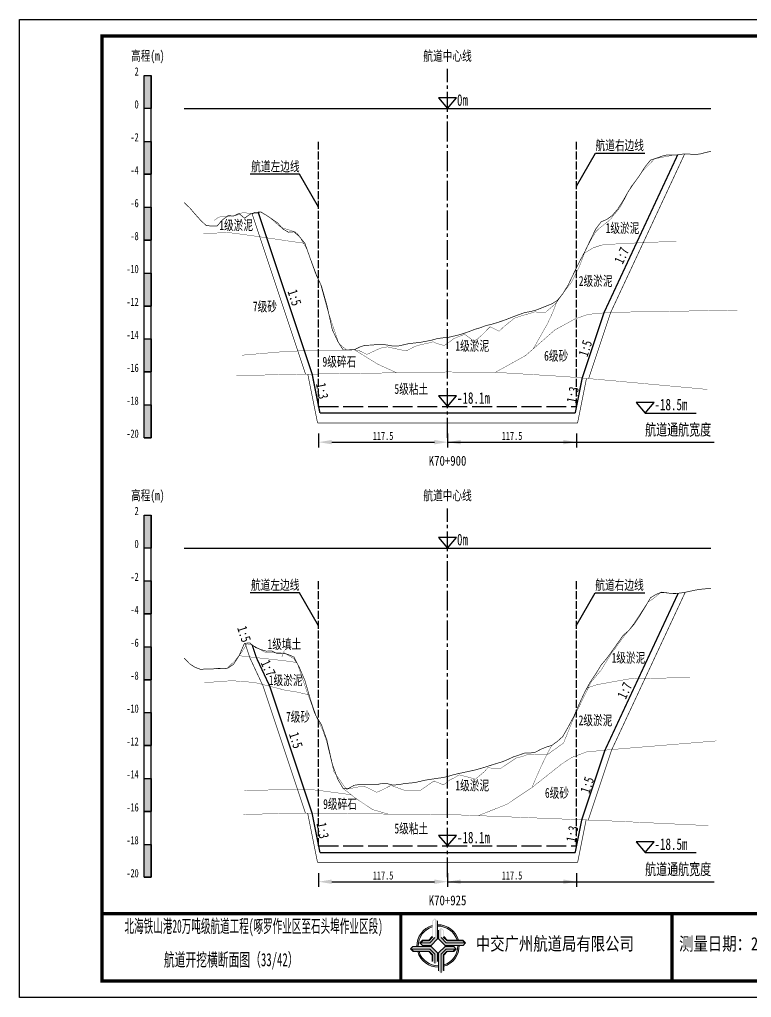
# Model space of a CAD drawing. Header units: millimetres. Extents: x 0 to 1680, y -8762 to 0.
# Drawn here: x 630 to 852.3, y -6979.5 to -6682.5 of the extents above; entities that cross this region are included whole.
import ezdxf
from ezdxf.enums import TextEntityAlignment as Align

# ---------------------------------------------------------------- set-up
doc = ezdxf.new("R2010")
doc.units = ezdxf.units.MM
for name, pattern in [('ACAD_ISO02W100', [15, 12, -3]), ('ACAD_ISO05W100', [33, 24, -3, 0, -3, 0, -3]), ('CENTER2', [1.125, 0.75, -0.125, 0.125, -0.125])]:
    doc.linetypes.add(name, pattern=pattern)
for name, color, linetype in [('0-桩号', 1, 'Continuous'), ('0-航道左右边线标注', 8, 'Continuous'), ('1-疏浚底高', 7, 'Continuous'), ('1-通航宽度', 7, 'Continuous'), ('1-通航底高', 7, 'Continuous'), ('202601', 5, 'Continuous'), ('DMX', 20, 'Continuous'), ('L1', 7, 'Continuous'), ('图幅外框线', 145, 'Continuous'), ('地质分层', 6, 'Continuous'), ('坡比', 1, 'Continuous'), ('尺寸标注', 1, 'Continuous'), ('开挖线', 4, 'Continuous'), ('标尺', 7, 'Continuous'), ('超挖线', 3, 'Continuous'), ('辅助框', 7, 'Continuous'), ('通航底面线', 7, 'ACAD_ISO02W100')]:
    doc.layers.add(name, color=color, linetype=linetype)
doc.styles.get("Standard").update_dxf_attribs({"font": 'arial.ttf'})
doc.styles.add('仿宋', font='仿宋_GB2312.ttf', dxfattribs={"width": 0.8})
doc.styles.add('仿宋GB2312', font='仿宋_GB2312.ttf', dxfattribs={"width": 0.7, "height": 2.5})
doc.styles.add('仿宋体', font='仿宋_GB2312.ttf', dxfattribs={"width": 0.8})
doc.dimstyles.new('2000', dxfattribs={"dimtxt": 3, "dimasz": 2.5, "dimexe": 1.25, "dimexo": 0.625, "dimtad": 1, "dimlfac": 2, "dimdsep": 46, "dimtxsty": 'Standard', "dimcen": 2.5, "dimadec": 0, "dimazin": 0, "dimtfac": 1, "dimtmove": 0, "dimatfit": 3, "dimfxl": 0, "dimarcsym": 0})

# ---------------------------------------------------------------- blocks, each defined once
blk = doc.blocks.new('标尺')
at = {"layer": '标尺', "linetype": 'Continuous'}
for points in [[(-2.116669999959413, 100), (0, 100), (0, 90), (-2.116669999959413, 90)], [(-2.116669999959413, 80), (0, 80), (0, 70), (-2.116669999959413, 70)], [(-2.116669999959413, 60), (0, 60), (0, 50), (-2.116669999959413, 50)], [(-2.116669999959413, 40), (0, 40), (0, 30), (-2.116669999959413, 30)], [(-2.116669999959413, 20), (0, 20), (0, 10), (-2.116669999959413, 10)], [(-2.116669999959413, 0), (0, 0), (0, -10), (-2.116669999959413, -10)]]:
    blk.add_hatch(color=256, dxfattribs=at).paths.add_polyline_path(points)
for p, q in [((-2.116669999959413, -10), (-2.116669999959413, 100)), ((0, -10), (0, 100)), ((-2.116669999959413, 80), (0, 80)), ((-2.116669999959413, 70), (0, 70)), ((-2.116669999959413, 60), (0, 60)), ((-2.116669999959413, 50), (0, 50)), ((-2.116669999959413, 40), (0, 40)), ((-2.116669999959413, 30), (0, 30)), ((-2.116669999959413, 20), (0, 20)), ((-2.116669999959413, 10), (0, 10)), ((-2.116669999959413, 0), (0, 0)), ((-2.116669999959413, -10), (0, -10))]:
    blk.add_line(p, q, dxfattribs=at)
at = {"layer": '标尺'}
for points in [[(-2.116669999959413, 100), (0, 100), (0, 90), (-2.116669999959413, 90)], [(-2.116669999959413, 100), (0, 100), (0, 90), (-2.116669999959413, 90)], [(-2.116669999959413, 80), (0, 80), (0, 70), (-2.116669999959413, 70)], [(-2.116669999959413, 80), (0, 80), (0, 70), (-2.116669999959413, 70)], [(-2.116669999959413, 60), (0, 60), (0, 50), (-2.116669999959413, 50)], [(-2.116669999959413, 60), (0, 60), (0, 50), (-2.116669999959413, 50)], [(-2.116669999959413, 40), (0, 40), (0, 30), (-2.116669999959413, 30)], [(-2.116669999959413, 40), (0, 40), (0, 30), (-2.116669999959413, 30)], [(-2.116669999959413, 20), (0, 20), (0, 10), (-2.116669999959413, 10)], [(-2.116669999959413, 20), (0, 20), (0, 10), (-2.116669999959413, 10)], [(-2.116669999959413, 0), (0, 0), (0, -10), (-2.116669999959413, -10)], [(-2.116669999959413, 0), (0, 0), (0, -10), (-2.116669999959413, -10)]]:
    blk.add_lwpolyline(points, close=True, dxfattribs=at)
at = {"layer": '标尺', "style": '仿宋GB2312', "width": 0.7}
blk.add_text('高程(m)', height=3, dxfattribs=at).set_placement((-1.058334999950603, 106.0000000009313), align=Align.MIDDLE_CENTER)
for s, p in [('2', (-3.816669999971054, 100)), ('0', (-3.816669999971054, 90)), ('-2', (-3.816669999971054, 80)), ('-4', (-3.816669999971054, 70)), ('-6', (-3.816669999971054, 60)), ('-8', (-3.816669999971054, 50)), ('-10', (-3.816669999971054, 40)), ('-12', (-3.816669999971054, 30)), ('-14', (-3.816669999971054, 20)), ('-16', (-3.816669999971054, 10)), ('-18', (-3.816669999971054, 0)), ('-20', (-3.816669999971054, -10))]:
    blk.add_text(s, height=2.5, dxfattribs=at).set_placement(p, align=Align.RIGHT)
blk = doc.blocks.new('通航底高')
at = {"layer": '1-通航底高'}
for p, q in [((-2.762494692986365, 3.232132659759372), (5.923793651163578e-06, 6.932765245437622e-06)), ((2.762506540631875, 3.232132659759372), (-2.762494692986365, 3.232132659759372)), ((5.923793651163578e-06, 6.932765245437622e-06), (2.762506540631875, 3.232132659759372))]:
    blk.add_line(p, q, dxfattribs=at)
at = {"layer": '1-通航底高', "style": '仿宋', "width": 0.7}
blk.add_attdef('通航底高', (2.856129719933961, 0.8203305718488991), '', height=3.5, dxfattribs=at)
blk = doc.blocks.new('疏浚底高')
at = {"layer": '1-疏浚底高'}
for p, q in [((-2.762500616780017, 3.232125726994127), (0, 0)), ((2.762500616838224, 3.232125726994127), (-2.762500616780017, 3.232125726994127)), ((0, 0), (2.762500616838224, 3.232125726994127)), ((-5.923793651163578e-06, -6.932765245437622e-06), (15.51466270413067, -6.932765245437622e-06))]:
    blk.add_line(p, q, dxfattribs=at)
at = {"layer": '1-疏浚底高', "style": '仿宋', "width": 0.7}
blk.add_attdef('疏浚底高', (2.856123796140309, 0.8203236390836537), '', height=3.5, dxfattribs=at)
blk = doc.blocks.new('*D264')
at = {"layer": 'Defpoints', "color": 0}
for p in [(720.8333333326782, -6800), (760, -6800), (760, -6810.852435636152)]:
    blk.add_point(p, dxfattribs=at)
at = {"layer": '尺寸标注', "color": 0, "lineweight": -2, "ltscale": 0.5}
for p, q in [((720.8333333326782, -6808.25), (720.8333333326782, -6812.452435636153)), ((760, -6808.25), (760, -6812.452435636153)), ((724.8333333326782, -6810.852435636152), (756, -6810.852435636152))]:
    blk.add_line(p, q, dxfattribs=at)
at = {"layer": '尺寸标注', "color": 0}
for points in [[(724.8333333326782, -6810.185768969485), (724.8333333326782, -6811.519102302819), (720.8333333326782, -6810.852435636152)], [(756, -6811.519102302819), (756, -6810.185768969485), (760, -6810.852435636152)]]:
    blk.add_solid(points, dxfattribs=at)
at = {"layer": '尺寸标注', "color": 0, "insert": (740.4166666663391, -6808.956007064724), "char_height": 2.5, "attachment_point": 5, "style": '仿宋GB2312'}
blk.add_mtext('117.5', dxfattribs=at)
blk = doc.blocks.new('*D265')
at = {"layer": 'Defpoints', "color": 0}
for p in [(720.8333333328919, -6933.5), (760, -6933.5), (760, -6944.352405169315)]:
    blk.add_point(p, dxfattribs=at)
at = {"layer": '尺寸标注', "color": 0, "lineweight": -2, "ltscale": 0.5}
for p, q in [((720.8333333328919, -6941.75), (720.8333333328919, -6945.952405169315)), ((760, -6941.75), (760, -6945.952405169315)), ((724.8333333328919, -6944.352405169315), (756, -6944.352405169315))]:
    blk.add_line(p, q, dxfattribs=at)
at = {"layer": '尺寸标注', "color": 0}
for points in [[(724.8333333328919, -6943.685738502648), (724.8333333328919, -6945.019071835982), (720.8333333328919, -6944.352405169315)], [(756, -6945.019071835982), (756, -6943.685738502648), (760, -6944.352405169315)]]:
    blk.add_solid(points, dxfattribs=at)
at = {"layer": '尺寸标注', "color": 0, "insert": (740.416666666446, -6942.455976597887), "char_height": 2.5, "attachment_point": 5, "style": '仿宋GB2312'}
blk.add_mtext('117.5', dxfattribs=at)
blk = doc.blocks.new('*D321')
at = {"layer": 'Defpoints', "color": 0}
for p in [(760, -6800), (799.1666666671199, -6800), (799.1666666671199, -6810.852381620479)]:
    blk.add_point(p, dxfattribs=at)
at = {"layer": '尺寸标注', "color": 0, "lineweight": -2, "ltscale": 0.5}
for p, q in [((760, -6808.25), (760, -6812.452381620479)), ((799.1666666671199, -6808.25), (799.1666666671199, -6812.452381620479)), ((764, -6810.852381620479), (795.1666666671199, -6810.852381620479))]:
    blk.add_line(p, q, dxfattribs=at)
at = {"layer": '尺寸标注', "color": 0}
for points in [[(764, -6810.185714953812), (764, -6811.519048287146), (760, -6810.852381620479)], [(795.1666666671199, -6811.519048287146), (795.1666666671199, -6810.185714953812), (799.1666666671199, -6810.852381620479)]]:
    blk.add_solid(points, dxfattribs=at)
at = {"layer": '尺寸标注', "color": 0, "insert": (779.58333333356, -6808.955953049051), "char_height": 2.5, "attachment_point": 5, "style": '仿宋GB2312'}
blk.add_mtext('117.5', dxfattribs=at)
blk = doc.blocks.new('*D322')
at = {"layer": 'Defpoints', "color": 0}
for p in [(760, -6933.5), (799.1666666673336, -6933.5), (799.1666666673336, -6944.352351142717)]:
    blk.add_point(p, dxfattribs=at)
at = {"layer": '尺寸标注', "color": 0, "lineweight": -2, "ltscale": 0.5}
for p, q in [((760, -6941.75), (760, -6945.952351142717)), ((799.1666666673336, -6941.75), (799.1666666673336, -6945.952351142717)), ((764, -6944.352351142717), (795.1666666673336, -6944.352351142717))]:
    blk.add_line(p, q, dxfattribs=at)
at = {"layer": '尺寸标注', "color": 0}
for points in [[(764, -6943.68568447605), (764, -6945.019017809384), (760, -6944.352351142717)], [(795.1666666673336, -6945.019017809384), (795.1666666673336, -6943.68568447605), (799.1666666673336, -6944.352351142717)]]:
    blk.add_solid(points, dxfattribs=at)
at = {"layer": '尺寸标注', "color": 0, "insert": (779.5833333336668, -6942.455922571288), "char_height": 2.5, "attachment_point": 5, "style": '仿宋GB2312'}
blk.add_mtext('117.5', dxfattribs=at)

msp = doc.modelspace()

# ---------------------------------------------------------------- hatches: boundary and pattern name
at = {"layer": '辅助框'}
h = msp.add_hatch(color=5, dxfattribs=at)
h.paths.add_polyline_path([(756.9546420980772, -6956.245531914723), (756.175705925592, -6955.467633330833), (755.3669512655815, -6956.276153838646), (755.3669512655815, -6961.036597661984), (754.2904413504085, -6962.112023077023), (752.3438002462766, -6962.112023077023), (751.5476570150933, -6962.907358599197), (752.343071535357, -6963.699178399098), (754.9786408987424, -6963.699178399098), (756.9546420980772, -6961.723855132592)])
h.paths.add_polyline_path([(756.1454878347895, -6961.335033672583), (754.590177748718, -6962.890380010616), (751.8645652029595, -6962.890380010616), (752.4652603720209, -6962.292388775122), (754.4098916037163, -6962.292388775122), (755.5465556753657, -6961.124466802608), (755.5465556753657, -6956.365021880639), (756.1454878347895, -6955.767331255448)], flags=16)
h = msp.add_hatch(color=5, dxfattribs=at)
edge = h.paths.add_edge_path()
edge.add_ellipse((757.104898161926, -6963.849361724388), major_axis=(-6.017077195920141, 1.733884546287947e-06), ratio=0.9999999825377229, start_angle=-73.21171767175571, end_angle=1.446762146054482, ccw=False)
edge.add_line((755.3669512655815, -6958.088740435135), (755.3669512655815, -6957.667564622652))
edge.add_ellipse((757.104898161926, -6963.849361724388), major_axis=(-6.421454345493813, 3.783831980513644e-06), ratio=0.9999999825377264, start_angle=-74.29719975771904, end_angle=1.35689506309039)
edge.add_line((750.6852443899593, -6964.001418438208), (751.0897390762946, -6964.001279625189))
edge = h.paths.add_edge_path()
edge.add_ellipse((757.104898161926, -6963.849361724388), major_axis=(-6.017077195920906, 2.624791690933952e-07), ratio=0.9999999825377339, start_angle=196.7802887631043, end_angle=271.43091869106274, ccw=False)
edge.add_line((762.8657615286193, -6962.112217217457), (763.286920862057, -6962.112217217457))
edge.add_ellipse((757.104898161926, -6963.849361724388), major_axis=(-6.42145434549481, 2.055023733972632e-07), ratio=0.9999999825377471, start_angle=195.6953323995753, end_angle=271.3407921785149)
edge.add_line((756.9546420980772, -6957.429665483964), (756.9546420980772, -6957.834160818589))
edge = h.paths.add_edge_path()
edge.add_ellipse((757.104898161926, -6963.849361724388), major_axis=(-6.421454345494847, 2.398647111377442e-07), ratio=0.9999999825377328, start_angle=105.7065267224622, end_angle=181.3336320078198)
edge.add_line((763.5246130728207, -6963.699907793533), (763.1201189896248, -6963.699907793533))
edge.add_ellipse((757.104898161926, -6963.849361724388), major_axis=(-6.017077195920033, 3.038804149501319e-06), ratio=0.9999999825377467, start_angle=106.79232762585761, end_angle=181.4233031416354, ccw=False)
edge.add_line((758.8432505362115, -6969.609860479367), (758.8432505362115, -6970.031044626963))
edge = h.paths.add_edge_path()
edge.add_ellipse((757.104898161926, -6963.849361724388), major_axis=(6.017077195919978, 2.129043967020969e-06), ratio=0.9999999825377341, start_angle=196.8039056354283, end_angle=271.4347580706571, ccw=False)
edge.add_line((751.3447520346126, -6965.588882915747), (750.9235845100364, -6965.589027449381))
edge.add_ellipse((757.104898161926, -6963.849361724388), major_axis=(6.421454345494965, 1.010893226884053e-06), ratio=0.9999999825377122, start_angle=195.7186902341801, end_angle=271.3444001294426)
edge.add_line((757.2555596823177, -6970.269048223508), (757.2555596823177, -6969.864552247775))
h = msp.add_hatch(color=5, dxfattribs=at)
h.paths.add_polyline_path([(759.2303930898986, -6963.699907793533), (764.7087164358577, -6963.699907793533), (765.4866149771294, -6962.920971685421), (764.6780945333919, -6962.112217217457), (759.917650517889, -6962.112217217457), (758.8422251455864, -6961.03570710994), (758.8422251455864, -6959.089066240799), (758.0468895376704, -6958.292922881616), (757.2550698874078, -6959.088337358963), (757.2550698874078, -6961.723906744015)])
h.paths.add_polyline_path([(758.063868297436, -6961.335443487179), (758.063868297436, -6958.609831133377), (758.6618594259701, -6959.2105261531), (758.6618594259701, -6961.155157427323), (759.8297815481505, -6962.291821563255), (764.5892263845882, -6962.291821563255), (765.1869169882318, -6962.890753594411), (759.6192146566889, -6962.890753594411)], flags=16)
h = msp.add_hatch(color=5, dxfattribs=at)
h.paths.add_polyline_path([(754.978250353106, -6963.99994512273), (749.4999273275814, -6964.00182517649), (748.7222961355528, -6964.781028228294), (749.5310940756283, -6965.589505327714), (754.2915378347716, -6965.587871709836), (755.367332561352, -6966.664012334835), (755.3680006033263, -6968.610653374684), (756.1636093924126, -6969.40652363826), (756.9551560110531, -6968.610837432396), (756.9542515524408, -6965.975268389237)])
h.paths.add_polyline_path([(756.1455864859006, -6966.36400901438), (756.1465218557796, -6969.089621367943), (755.548324623712, -6968.489131426346), (755.5476572866819, -6966.544500322831), (754.3793451315246, -6965.408237114918), (749.6199005728147, -6965.409870391381), (749.0220044637999, -6964.811143438351), (754.5897064962766, -6964.809232793819)], flags=16)
h = msp.add_hatch(color=5, dxfattribs=at)
h.paths.add_polyline_path([(759.2315609030209, -6963.999116607201), (757.2555596823177, -6965.974439873708), (757.2555596823177, -6971.452763262284), (758.0344958761713, -6972.230661675465), (758.8432505362115, -6971.422141167653), (758.8432505362115, -6966.661697344315), (759.9197604513547, -6965.586271929276), (761.8664015554866, -6965.586271929276), (762.6625447653315, -6964.790936407101), (761.8671302450678, -6963.999116607201)])
h.paths.add_polyline_path([(759.6200240744135, -6964.807915166866), (762.3456365774653, -6964.807915166866), (761.7449414297423, -6965.405906231177), (759.8003101767084, -6965.405906231177), (758.6636461050591, -6966.57382820369), (758.6636461050591, -6971.333273125661), (758.0647139669737, -6971.930963750851), (758.0647139669737, -6966.363261333716)], flags=16)

# ---------------------------------------------------------------- linework, layer by layer
at = {"layer": '0-航道左右边线标注', "linetype": 'ACAD_ISO02W100', "ltscale": 0.2}
for points in [[(720.8333333333721, -6800), (720.8333333336059, -6719.499999999898)], [(799.1666666666279, -6800), (799.1666666668616, -6719.500000000102)], [(720.8333333333721, -6933.5), (720.8333333336059, -6852.999999998967)], [(799.1666666666279, -6933.5), (799.1666666668616, -6852.999999999171)]]:
    msp.add_lwpolyline(points, dxfattribs=at)
at = {"layer": '0-航道左右边线标注'}
for points in [[(799.1666666668034, -6733.063871542548), (804.9401693587288, -6723.063871542565), (819.9401693587288, -6723.063871542608)], [(720.8333333330256, -6739.499999999898), (715.0598306411584, -6729.499999999882), (700.0598306411584, -6729.499999999838)], [(720.7729302684629, -6866.596808649039), (714.9994275765957, -6856.596808649023), (699.9994275765957, -6856.596808648979)], [(799.1062636022407, -6866.596808649243), (804.8797662941661, -6856.596808649259), (819.8797662941661, -6856.596808649303)]]:
    msp.add_lwpolyline(points, dxfattribs=at)
at = {"layer": '1-通航宽度'}
for points in [[(760, -6810.85), (841, -6810.85)], [(760, -6944.35), (841, -6944.35)]]:
    msp.add_lwpolyline(points, dxfattribs=at)
at = {"layer": '202601', "color": 1, "linetype": 'Continuous', "const_width": 0.1}
for points in [[(689.1659999998001, -6743.5), (690.3397037035041, -6742.599999427792), (691.7063703701701, -6742.199999809261), (692.5463703701702, -6742.3500008583), (695.9363703701702, -6741.949998855591), (696.7297037035041, -6741.549999237061), (697.8530370368371, -6741.100000858311), (700.8097037035042, -6741.500000476841), (702.4797037035041, -6741.249999523159), (703.2797037035041, -6740.949999809261), (704.0063703701701, -6741.449999332432), (705.9463703701701, -6742.550000667568), (708.6097037035041, -6744.999999523159), (709.4030370368372, -6745.550000190731), (710.1297037035041, -6745.849999904633), (713.6197037035041, -6746.949998855591), (714.7463703701701, -6747.899999141689), (717.0197037035041, -6751.749999046329), (717.5797037035042, -6753.050000190731), (718.7330370368371, -6756.099998474117), (720.8863703701701, -6761.85000133514), (721.4263703701702, -6762.94999790192), (723.6963703701701, -6771.200000762939), (726.9230370368372, -6780.699998855591), (726.9597037035041, -6780.800001144409), (726.9830370368371, -6780.850002288807), (727.0130370368371, -6780.899998664852), (729.2830370368372, -6782.799999237061), (731.4097037035042, -6782.70000171661), (733.1163703701701, -6783.050000190731), (735.3663703701701, -6784.150001525883), (735.6863703701702, -6784.10000038147), (739.6163703701701, -6782.30000209808), (741.7463703701701, -6781.899997711182), (741.9530370368371, -6781.949998855591), (742.2830370368372, -6782.050001144409), (746.0330370368372, -6782.85000038147), (747.4730370368371, -6783.149997711182), (749.8297037035042, -6781.899997711182), (751.0763703701701, -6781.45000171661), (755.2597037035041, -6780.499999046329), (755.5197037035041, -6780.299999237061), (756.6030370368371, -6780.850002288807), (759.0263703701701, -6781.499998092648), (761.9997037035041, -6779.35000133514), (764.8997037035041, -6778.199998855591), (765.1863703701702, -6778.149997711182), (765.3630370368371, -6778.199998855591), (767.8697037035041, -6780.099999427792), (768.7697037035041, -6779.750000953671), (770.4797037035041, -6778.300001144409), (772.8930370368371, -6775.800001144409), (774.5597037035042, -6776.60000038147), (775.6530370368371, -6777.149998664852), (777.2097037035041, -6775.699998855591), (780.2997037035042, -6773.199998855591), (782.3730370368371, -6772.500001907352), (785.0730370368371, -6771.749999046329), (786.4030370368371, -6771.299998283383), (789.1897037035042, -6771.400000572201), (789.8463703701701, -6771.349999427799), (790.3463703701701, -6770.899998664852), (792.8963703701702, -6768.700000762939), (795.9497037035042, -6764.449998855591), (796.9163703701702, -6763.199998855591), (797.6630370368372, -6762.30000209808), (799.9930370368371, -6757.599999427792), (801.9662125922824, -6752.415054918323), (803.7397037035041, -6749.049999237061), (805.0230370368371, -6746.949998855591), (805.8530370368371, -6746.1000008583), (809.1863703701702, -6743.449999809261), (809.6330370368371, -6742.950000286102), (810.5330370368371, -6741.800000190731), (812.2063703701701, -6739.799999713898), (812.6397037035041, -6739.10000038147), (813.3497037035041, -6737.799999237061), (815.6563703701702, -6733.349999904633), (818.3697037035041, -6729.799999713898), (819.2163703701701, -6728.549999713898), (821.8730370368371, -6725.849999904633), (822.8230370368371, -6724.799999713898), (823.0197037035041, -6724.749999761581), (827.1663703701702, -6723.950000524517), (828.0797037035042, -6723.749999523159), (830.5130370368371, -6723.449999809261), (830.8330370368371, -6723.449999809261)], [(689.166000000198, -6879.599999999067), (690.253037037235, -6879.500000952736), (692.609703703902, -6879.649999617599), (692.936370370568, -6879.600000857379), (693.1697037039021, -6879.400001048107), (695.346370370568, -6877.300000666637), (697.496370370568, -6874.600000857379), (699.0697037039021, -6872.100000857379), (700.6697037039021, -6872.4499993315), (704.2863703705681, -6874.500000952736), (704.769703703902, -6874.749999522228), (707.5330370372351, -6874.849999426868), (710.3063703705681, -6874.900000571266), (710.466370370568, -6874.849999426868), (713.3030370372351, -6876.650000094436), (714.473037037235, -6878.350000857379), (717.519703703902, -6887.349999426857), (718.8197037039021, -6890.800002097149), (719.493037037235, -6892.89999771025), (722.083037037235, -6898.349998473186), (723.249703703902, -6901.699998854659), (725.466370370568, -6910.849998473186), (725.519703703902, -6911.049998282448), (725.613037037235, -6911.150000571266), (729.2763703705681, -6916.299999236129), (733.686370370568, -6915.39999771025), (734.6497037039021, -6915.39999771025), (735.466370370568, -6915.699999808327), (738.463037037235, -6917.200000762008), (739.6763703705681, -6916.699998854659), (742.8097037039021, -6915.100000380538), (746.6463703705681, -6916.499999045398), (747.3130370372351, -6916.749999999069), (750.973037037235, -6916.64999771025), (751.853037037235, -6916.5500001898), (754.6263703705681, -6914.599998473186), (755.8963703705681, -6913.749998091716), (756.3197037039021, -6913.949997900985), (758.786370370568, -6914.950001715675), (760.5563703705681, -6913.500001906417), (761.836370370568, -6912.89999771025), (763.513037037235, -6911.899998663917), (767.839703703902, -6912.999999999069), (768.399703703902, -6913.250000952736), (771.1930370372351, -6910.899999617599), (772.196370370568, -6909.750001906417), (774.1563703705681, -6909.900000571266), (776.263037037235, -6909.849999426868), (777.643037037235, -6908.900001524948), (780.8097037039021, -6906.800001143478), (782.743037037235, -6906.299999236129), (784.4297037039021, -6905.699999808334), (785.599703703902, -6905.600002287876), (788.136370370568, -6905.800002097149), (790.1663703705681, -6905.849998473186), (794.709703703902, -6902.600000380538), (795.243037037235, -6902.200000762008), (797.989703703902, -6895.39999771025), (798.283037037235, -6894.649999617584), (798.3097037039021, -6894.599998473186), (798.3430370372349, -6894.500000952736), (799.0363703705681, -6893.050001143478), (803.226370370568, -6884.500000952736), (803.366370370568, -6884.14999771025), (803.5930370372349, -6883.749998091716), (806.633037037235, -6880.100000380538), (809.9330370372351, -6874.700000762008), (810.396370370568, -6874.150000094436), (810.853037037235, -6873.550000666637), (813.0530370372351, -6870.499999999069), (815.386370370568, -6867.549999236129), (816.749703703902, -6865.699999808327), (817.273037037235, -6864.900000571266), (818.279703703902, -6863.399999617599), (820.8130370372351, -6859.449999808327), (822.4297037039021, -6858.399999617599), (824.6730370372351, -6856.600000142105), (826.5597037039021, -6856.5500001898), (828.6830370372351, -6856.949999808334), (830.833037037235, -6856.700000046749)]]:
    msp.add_lwpolyline(points, dxfattribs=at)
at = {"layer": 'DMX', "color": 7, "linetype": 'Continuous', "const_width": 0.2}
for points in [[(680, -6738.104999999981), (680, -6738.104999999981), (681.6666666666279, -6739.669999999925), (683.3333333333721, -6741.615000000224), (685, -6743.464999999851), (686.6666666666279, -6745.049999999814), (688.3333333333721, -6745.220000000205), (690, -6745.189999999944), (691.6666666666279, -6743.319999999832), (693.3333333333721, -6742.055000000168), (695, -6742.160000000149), (696.6666666666279, -6741.399999999907), (698.3333333333721, -6742.839999999851), (700, -6741.625), (701.6666666666279, -6741.024999999907), (703.3333333333721, -6740.959999999963), (705, -6741.970000000205), (706.6666666666279, -6743.100000000093), (708.3333333333721, -6744.23499999987), (710, -6746.10999999987), (711.6666666666279, -6747.089999999851), (713.3333333333721, -6746.955000000075), (715, -6748.404999999795), (716.6666666666279, -6750.459999999963), (718.3333333333721, -6755.169999999925), (720, -6759.810000000056), (721.6666666666279, -6763.354999999981), (723.3333333333721, -6769.209999999963), (725, -6776.714999999851), (726.6666666666279, -6780.259999999776), (728.3333333333721, -6782.884999999776), (730, -6782.870000000112), (731.6666666666279, -6782.770000000019), (733.3333333333721, -6781.964999999851), (735, -6781.415000000037), (736.6666666666279, -6781.384999999776), (738.3333333333721, -6781.229999999981), (740, -6781.160000000149), (741.6666666666279, -6781.345000000205), (743.3333333333721, -6781.649999999907), (745, -6781.64000000013), (746.6666666666279, -6781.279999999795), (748.3333333333721, -6780.895000000019), (750, -6780.73499999987), (751.6666666666279, -6780.540000000037), (753.3333333333721, -6780.240000000224), (755, -6779.919999999925), (756.6666666666279, -6779.455000000075), (758.3333333333721, -6779.185000000056), (760, -6779.075000000186), (761.6666666666279, -6778.689999999944), (763.3333333333721, -6778.290000000037), (765, -6777.805000000168), (766.6666666666279, -6777.200000000186), (768.3333333333721, -6776.560000000056), (770, -6776.089999999851), (771.6666666666279, -6775.435000000056), (773.3333333333721, -6775.069999999832), (775, -6774.569999999832), (776.6666666666279, -6774.009999999776), (778.3333333333721, -6773.404999999795), (780, -6772.745000000112), (781.6666666666279, -6772.125), (783.3333333333721, -6771.520000000019), (785, -6771.220000000205), (786.6666666666279, -6770.819999999832), (788.3333333333721, -6770.180000000168), (790, -6769.504999999888), (791.6666666666279, -6768.854999999981), (793.3333333333721, -6767.805000000168), (795, -6765.774999999907), (796.6666666666279, -6763.055000000168), (798.3333333333721, -6759.564999999944), (800, -6756.169999999925), (801.6666666666279, -6753.044999999925), (803.3333333333721, -6749.540000000037), (805, -6746.115000000224), (806.6666666666279, -6743.924999999814), (808.3333333333721, -6743.225000000093), (810, -6742.035000000149), (811.6666666666279, -6740.089999999851), (813.3333333333721, -6737.459999999963), (815, -6734.555000000168), (816.6666666666279, -6732.129999999888), (818.3333333333721, -6729.830000000075), (820, -6727.189999999944), (821.6666666666279, -6725.180000000168), (823.3333333333721, -6724.645000000019), (825, -6724.035000000149), (826.6666666666279, -6723.600000000093), (828.3333333333721, -6723.604999999981), (830, -6723.604999999981), (831.6666666666279, -6723.330000000075), (833.3333333333721, -6723.345000000205), (835, -6723.5), (836.6666666666279, -6723.334999999963), (838.3333333333721, -6722.895000000019), (839.9999999999995, -6722.509999999776)], [(679.9999999999991, -6876.424999999812), (679.9999999999991, -6876.424999999814), (681.6666666666279, -6878.189999999944), (683.3333333333721, -6879.240000000224), (685, -6879.85999999987), (686.6666666666279, -6879.729999999981), (688.3333333333721, -6879.76500000013), (690, -6879.584999999963), (691.6666666666279, -6879.694999999832), (693.3333333333721, -6879.455000000075), (695, -6878.330000000075), (696.6666666666279, -6875.714999999851), (698.3333333333721, -6871.904999999795), (700, -6871.89000000013), (701.6666666666279, -6873.214999999851), (703.3333333333721, -6873.85999999987), (705, -6874.334999999963), (706.6666666666279, -6874.294999999925), (708.3333333333721, -6875.10999999987), (710, -6874.930000000168), (711.6666666666279, -6875.370000000112), (713.3333333333721, -6876.120000000112), (715, -6879.339999999851), (716.6666666666279, -6883.25), (718.3333333333721, -6888.959999999963), (720, -6893.899999999907), (721.6666666666279, -6896.604999999981), (723.3333333333721, -6901.279999999795), (725, -6908.649999999907), (726.6666666666279, -6913.279999999795), (728.3333333333721, -6916.100000000093), (730, -6915.964999999851), (731.6666666666279, -6915.049999999814), (733.3333333333721, -6914.834999999963), (735, -6914.725000000093), (736.6666666666279, -6914.919999999925), (738.3333333333721, -6914.910000000149), (740, -6914.520000000019), (741.6666666666279, -6914.564999999944), (743.3333333333721, -6914.975000000093), (745, -6914.895000000019), (746.6666666666279, -6914.589999999851), (748.3333333333721, -6914.399999999907), (750, -6914.26500000013), (751.6666666666279, -6913.865000000224), (753.3333333333721, -6913.495000000112), (755, -6913.240000000224), (756.6666666666279, -6912.975000000093), (758.3333333333721, -6912.754999999888), (760, -6912.404999999795), (761.6666666666279, -6911.899999999907), (763.3333333333721, -6911.504999999888), (765, -6911.145000000019), (766.6666666666279, -6910.785000000149), (768.3333333333721, -6910.435000000056), (770, -6909.964999999851), (771.6666666666279, -6909.464999999851), (773.3333333333721, -6908.924999999814), (775, -6908.410000000149), (776.6666666666279, -6907.915000000037), (778.3333333333721, -6907.209999999963), (780, -6906.435000000056), (781.6666666666279, -6905.895000000019), (783.3333333333721, -6905.305000000168), (785, -6905.274999999907), (786.6666666666279, -6905.01500000013), (788.3333333333721, -6904.125), (790, -6903.455000000075), (791.6666666666279, -6902.950000000186), (793.3333333333721, -6901.740000000224), (795, -6900.245000000112), (796.6666666666279, -6897.305000000168), (798.3333333333721, -6894.169999999925), (800, -6890.334999999963), (801.6666666666279, -6886.740000000224), (803.3333333333721, -6883.689999999944), (805, -6881.254999999888), (806.6666666666279, -6878.495000000112), (808.3333333333721, -6876.575000000186), (810, -6874.229999999981), (811.6666666666279, -6871.915000000037), (813.3333333333721, -6869.529999999795), (815, -6868.095000000205), (816.6666666666279, -6866.14000000013), (818.3333333333721, -6863.645000000019), (820, -6860.915000000037), (821.6666666666279, -6858.084999999963), (823.3333333333721, -6857.100000000093), (825, -6856.399999999907), (826.6666666666279, -6856.654999999795), (828.3333333333721, -6856.819999999832), (830, -6856.745000000112), (831.6666666666279, -6856.540000000037), (833.3333333333721, -6856.205000000075), (835, -6855.834999999963), (836.6666666666279, -6855.549999999814), (838.3333333333721, -6855.395000000019), (839.9999999999995, -6855.200000000186)]]:
    msp.add_lwpolyline(points, dxfattribs=at)
at = {"layer": 'L1', "linetype": 'CENTER2', "ltscale": 8}
for p, q in [((759.9999999999991, -6809.5), (759.9999999999991, -6697.5)), ((759.9999999999991, -6942.999999999069), (759.9999999999991, -6830.999999999069))]:
    msp.add_line(p, q, dxfattribs=at)
at = {"layer": 'L1'}
for p, q in [((757.2374993832191, -6706.267874272773), (759.9999999999991, -6709.499999999767)), ((762.7625006168373, -6706.267874272773), (757.2374993832191, -6706.267874272773)), ((759.9999999999991, -6709.499999999767), (762.7625006168373, -6706.267874272773)), ((679.9999999999991, -6709.499999999767), (839.9999999999991, -6709.500000000233)), ((757.2374993832191, -6839.767874271842), (759.9999999999991, -6842.999999998836)), ((762.7625006168373, -6839.767874271842), (757.2374993832191, -6839.767874271842)), ((759.9999999999991, -6842.999999998836), (762.7625006168373, -6839.767874271842)), ((679.9999999999991, -6842.999999998836), (839.9999999999991, -6842.999999999302))]:
    msp.add_line(p, q, dxfattribs=at)
at = {"layer": '图幅外框线'}
msp.add_lwpolyline([(629.9999999978038, -6682.5), (1049.999999997804, -6682.5), (1049.999999997804, -6979.5), (629.9999999978038, -6979.5)], close=True, dxfattribs=at)
at = {"layer": '地质分层', "linetype": 'ACAD_ISO05W100', "ltscale": 0.2, "const_width": 0.1, "flags": 128}
for points in [[(685.8210635369178, -6747.48235405283), (693.5584153688978, -6747.194656531792), (701.1694995787693, -6748.209500894882), (710.8337391670793, -6749.63318466628), (713.4224993856624, -6750.016394352075), (716.6666666666279, -6750.459999999963)], [(801.4004828300094, -6753.544094693381), (804.2166085769422, -6751.849966863636), (806.8132962473901, -6750.984961463604), (809.1669010939077, -6750.762833253946), (821.9374007274164, -6750.095918009058), (829.5256634334801, -6749.964647055138)], [(793.3333333333721, -6767.805000000168), (791.9153400240466, -6771.540954354219), (790.3345172357513, -6774.893957711756), (786.019533158862, -6782.515111659188)], [(774.5123640320962, -6789.63559478242), (783.6356696090661, -6784.597179948818), (792.6092139263637, -6776.759679321665), (798.7442142550135, -6773.402179117315), (802.7099402514286, -6772.038896243088), (809.1669010939077, -6771.429499682039), (848.0466802724404, -6770.763905935455)], [(697.6029091242235, -6784.433649093844), (710.8337391670793, -6783.303168097045), (721.4337443143595, -6782.879384464119), (728.3333333333721, -6782.884999999776)], [(731.6666666666279, -6782.770000000019), (735.1571895293891, -6784.918436028063), (738.7981907409849, -6787.169477005024), (744.5376338934293, -6789.775439894758)], [(695.7954368083738, -6790.659298605286), (710.8337391670793, -6790.303168573882), (760, -6789.533333333675), (774.5123640320962, -6789.63559478242), (796.3388075088151, -6790.97427923372), (809.1669010939077, -6792.096165712923), (838.888433249318, -6794.83280871436)], [(709.6663902920991, -6876.153974870751), (710.4085611554401, -6874.129619221683)], [(696.6666666666279, -6875.714999999851), (710.8337391670793, -6877.283010525163), (713.2758990881266, -6877.63435418671), (714.2066280042054, -6877.807205304038)], [(686.1240033125505, -6883.895575769711), (694.4829540749779, -6883.296656178776), (701.3908523590071, -6883.832552797161), (710.8337391670793, -6886.218789777718), (713.9993322578957, -6886.701507508755), (717.9318997282535, -6887.584688468836)], [(802.3271886951989, -6885.531244687736), (805.5285787219182, -6884.473722612951), (809.1669010939077, -6883.820222169161), (815.4052091039484, -6882.711315989494), (833.6399546497269, -6882.330371049698)], [(769.3186619295739, -6924.292481776793), (778.0892062556231, -6920.805258198641), (785.6096477407264, -6915.767346743494), (794.6839373025578, -6908.58808363881), (797.763205387746, -6906.590859638061), (802.2007690549362, -6904.934677666053), (809.1669010939077, -6904.264666454867), (841.5958400254603, -6901.588151110336)], [(791.6666666666279, -6902.950000000186), (790.3425477881683, -6905.336876987945), (788.3093656901037, -6909.539180340245), (785.6096477407264, -6915.767346743494)], [(698.3196786440676, -6916.717590881512), (710.8337391670793, -6916.332112700678), (720.1046878875932, -6916.503453720827), (730.7259620372206, -6917.942911386024)], [(728.3333333333721, -6916.100000000093), (732.1301838528598, -6919.024506858084), (737.1818284865003, -6922.424458639231), (741.9250643402338, -6923.796125693712)], [(697.9442930337973, -6924.01899353927), (710.8337391670793, -6923.498779685237), (738.4720136221731, -6923.772036108188), (760, -6923.922222222202), (809.1669010939077, -6925.875776824076), (839.2146957995137, -6927.31182640139)]]:
    msp.add_lwpolyline(points, dxfattribs=at)
at = {"layer": '开挖线', "linetype": 'Continuous', "const_width": 0.4, "flags": 128}
for points in [[(807.4869835993923, -6771.588047328367), (829.8790723524785, -6723.604999999981)], [(718.8688047652577, -6790.177357162763), (702.4741879348298, -6740.993506670476)], [(800.8921676047912, -6791.372495312573), (807.4869835993923, -6771.588047328367)], [(721.2333333325832, -6802), (718.8688047652577, -6790.177357162763)], [(798.7666666674154, -6802), (800.8921676047912, -6791.372495312573)], [(721.2333333325832, -6802), (798.7666666674154, -6802)], [(807.8070715617232, -6904.395456544225), (830.0466277128703, -6856.739264791427)], [(701.9291858717684, -6876.297455232085), (700.625896772488, -6872.387587934165)], [(705.9876547443573, -6884.994174244837), (701.9291858717684, -6876.297455232085)], [(718.8489383399619, -6923.578025032438), (705.9876547443573, -6884.994174244837)], [(800.7583310552886, -6925.541678063962), (807.8070715617237, -6904.395456544225)], [(721.2333333333518, -6935.5), (718.8489383399619, -6923.578025032438)], [(798.7666666681835, -6935.5), (800.7583310552886, -6925.541678063962)], [(721.2333333333518, -6935.5), (798.7666666681835, -6935.5)]]:
    msp.add_lwpolyline(points, dxfattribs=at)
at = {"layer": '超挖线', "linetype": 'ACAD_ISO02W100', "ltscale": 0.5, "const_width": 0.2, "flags": 128}
for points in [[(809.5641460898232, -6771.422699134538), (832.0059805673827, -6723.333053825208)], [(716.8791773107123, -6790.208510341863), (700.6113159494748, -6741.40492625815)], [(802.8355270063394, -6791.542452650534), (809.5419850513454, -6771.423078515515)], [(720.5000000325831, -6805), (717.5396338422752, -6790.198169048789)], [(799.4999999674155, -6805), (802.2025803619408, -6791.487098027675)], [(720.4999881524468, -6805), (799.499999967416, -6805)], [(809.8961966527472, -6904.204474206269), (832.1885727383842, -6856.435096879631)], [(699.8525604417355, -6876.067614484723), (698.4646283949169, -6871.903818344267)], [(703.7202670933802, -6884.421200706979), (699.8202584374189, -6876.0640393013)], [(716.8423134028258, -6923.558185763766), (703.8036777306079, -6884.442278747113)], [(802.7322002394835, -6925.620106053982), (809.8700241412266, -6904.206634348752)], [(720.5000000333512, -6938.5), (717.5129633136585, -6923.564816401868)], [(799.499999968184, -6938.5), (802.0811523904913, -6925.594237888749)], [(720.4999881532149, -6938.5), (799.499999968184, -6938.5)]]:
    msp.add_lwpolyline(points, dxfattribs=at)
at = {"layer": '辅助框', "color": 5, "linetype": 'Continuous', "lineweight": 0}
for p, q in [((756.9546420980772, -6961.723855132592), (756.9546420980772, -6956.245531914723)), ((755.3669512655815, -6961.036597661984), (754.2904413504085, -6962.112023077023)), ((755.5465556753657, -6961.124466802608), (754.4098916037163, -6962.292388775122)), ((754.590177748718, -6962.890380010616), (756.1454878347895, -6961.335033672583)), ((757.2550698874078, -6959.088337358963), (757.2550698874078, -6961.723906744015)), ((758.063868297436, -6961.335443487179), (759.6192146566889, -6962.890753594411)), ((759.8297815481505, -6962.291821563255), (758.6618594259701, -6961.155157427323)), ((759.917650517889, -6962.112217217457), (758.8422251455864, -6961.03570710994)), ((749.4999273275814, -6964.00182517649), (748.7222961355528, -6964.781028228294)), ((754.978250353106, -6963.99994512273), (749.4999273275814, -6964.00182517649)), ((752.3438002462766, -6962.112023077023), (751.5476570150933, -6962.907358599197)), ((751.5476570150933, -6962.907358599197), (752.343071535357, -6963.699178399098)), ((752.4652603720209, -6962.292388775122), (751.8645652029595, -6962.890380010616)), ((751.8645652029595, -6962.890380010616), (754.590177748718, -6962.890380010616)), ((752.343071535357, -6963.699178399098), (754.9786408987424, -6963.699178399098)), ((754.2904413504085, -6962.112023077023), (752.3438002462766, -6962.112023077023)), ((754.4098916037163, -6962.292388775122), (752.4652603720209, -6962.292388775122)), ((756.9542515524408, -6965.975268389237), (754.978250353106, -6963.99994512273)), ((754.9786408987424, -6963.699178399098), (756.9546420980772, -6961.723855132592)), ((757.2550698874078, -6961.723906744015), (759.2303930898986, -6963.699907793533)), ((759.2315609030209, -6963.999116607201), (757.2555596823177, -6965.974439873708)), ((759.2303930898986, -6963.699907793533), (764.7087164358577, -6963.699907793533)), ((761.8671302450678, -6963.999116607201), (759.2315609030209, -6963.999116607201)), ((759.6192146566889, -6962.890753594411), (765.1869169882318, -6962.890753594411)), ((764.5892263845882, -6962.291821563255), (759.8297815481505, -6962.291821563255)), ((764.6780945333919, -6962.112217217457), (759.917650517889, -6962.112217217457)), ((762.6625447653315, -6964.790936407101), (761.8671302450678, -6963.999116607201)), ((765.1869169882318, -6962.890753594411), (764.5892263845882, -6962.291821563255)), ((765.4866149771294, -6962.920971685421), (764.6780945333919, -6962.112217217457)), ((764.7087164358577, -6963.699907793533), (765.4866149771294, -6962.920971685421)), ((748.7222961355528, -6964.781028228294), (749.5310940756283, -6965.589505327714)), ((754.5897064962766, -6964.809232793819), (749.0220044637999, -6964.811143438351)), ((749.0220044637999, -6964.811143438351), (749.6199005728147, -6965.409870391381)), ((749.5310940756283, -6965.589505327714), (754.2915378347716, -6965.587871709836)), ((749.6199005728147, -6965.409870391381), (754.3793451315246, -6965.408237114918)), ((754.2915378347716, -6965.587871709836), (755.367332561352, -6966.664012334835)), ((754.3793451315246, -6965.408237114918), (755.5476572866819, -6966.544500322831)), ((756.1455864859006, -6966.36400901438), (754.5897064962766, -6964.809232793819)), ((755.367332561352, -6966.664012334835), (755.3680006033263, -6968.610653374684)), ((755.5476572866819, -6966.544500322831), (755.548324623712, -6968.489131426346)), ((756.1465218557796, -6969.089621367943), (756.1455864859006, -6966.36400901438)), ((756.9551560110531, -6968.610837432396), (756.9542515524408, -6965.975268389237)), ((757.2555596823177, -6965.974439873708), (757.2555596823177, -6971.452763262284)), ((759.6200240744135, -6964.807915166866), (758.0647139669737, -6966.363261333716)), ((758.0647139669737, -6966.363261333716), (758.0647139669737, -6971.930963750851)), ((758.6636461050591, -6966.57382820369), (759.8003101767084, -6965.405906231177)), ((758.6636461050591, -6971.333273125661), (758.6636461050591, -6966.57382820369)), ((758.8432505362115, -6966.661697344315), (759.9197604513547, -6965.586271929276)), ((758.8432505362115, -6971.422141167653), (758.8432505362115, -6966.661697344315)), ((762.3456365774653, -6964.807915166866), (759.6200240744135, -6964.807915166866)), ((759.8003101767084, -6965.405906231177), (761.7449414297423, -6965.405906231177)), ((759.9197604513547, -6965.586271929276), (761.8664015554866, -6965.586271929276)), ((761.7449414297423, -6965.405906231177), (762.3456365774653, -6964.807915166866)), ((761.8664015554866, -6965.586271929276), (762.6625447653315, -6964.790936407101))]:
    msp.add_line(p, q, dxfattribs=at)
at = {"layer": '辅助框', "color": 24, "const_width": 1}
msp.add_lwpolyline([(1044.999999997804, -6974.5), (1044.999999997804, -6687.5), (654.9999999978038, -6687.5), (654.9999999978038, -6974.5)], close=True, dxfattribs=at)
for points in [[(654.9999999978038, -6954.081966023392), (1044.999999997804, -6954.081966023392)], [(745.8011873317384, -6954.081966023392), (745.8011873317384, -6974.5)], [(828.1590174260216, -6954.081966023392), (828.1590174260216, -6974.5)]]:
    msp.add_lwpolyline(points, dxfattribs=at)
at = {"layer": '辅助框', "color": 5, "linetype": 'Continuous', "lineweight": 0}
for major_axis, ratio, start_param, end_param in [((-6.421454345493874, 3.783831980513667e-06), 0.9999999825377256, -1.296730760784131, 0.02368228645498349), ((-6.017077195920137, 1.733884546287946e-06), 0.9999999825377225, -1.277785524412653, 0.02525076294187012), ((-6.421454345494849, 2.055023733972644e-07), 0.9999999825377464, 3.415527881157325, 4.735790218484762), ((-6.017077195920323, 2.624791690933738e-07), 0.9999999825377344, 3.434463941941369, 4.737363222872061), ((-6.421454345494839, 2.398647111377438e-07), 0.9999999825377329, 1.844926932154336, 3.164868923136232), ((-6.017077195919474, 3.038804149501042e-06), 0.9999999825377472, 1.863877732939714, 3.166433979665309), ((6.421454345494936, 1.01089322688405e-06), 0.9999999825377134, 3.415935552277314, 4.735853189107702), ((6.017077195919973, 2.129043967020968e-06), 0.9999999825377346, 3.434876134122447, 4.737430232687218)]:
    msp.add_ellipse((757.104898161926, -6963.849361724388), major_axis=major_axis, ratio=ratio, start_param=start_param, end_param=end_param, dxfattribs=at)
at = {"layer": '通航底面线', "ltscale": 0.5}
for points in [[(720.8333333333721, -6800), (760, -6800), (799.1666666666279, -6800)], [(720.8333333333721, -6933.5), (760, -6933.5), (799.1666666666279, -6933.5)]]:
    msp.add_lwpolyline(points, dxfattribs=at)

# ---------------------------------------------------------------- block references
at = {"layer": '1-疏浚底高'}
for p in [(820, -6802), (820, -6935.5)]:
    msp.add_blockref('疏浚底高', p, dxfattribs=at).add_auto_attribs({'疏浚底高': '-18.5m'})
at = {"layer": '1-通航底高'}
for p in [(760, -6800), (760, -6933.5)]:
    msp.add_blockref('通航底高', p, dxfattribs=at).add_auto_attribs({'通航底高': '-18.1m'})
at = {"layer": '标尺'}
for p in [(669.9999999999991, -6799.5), (669.9999999999991, -6932.999999999069)]:
    msp.add_blockref('标尺', p, dxfattribs=at)

# ---------------------------------------------------------------- texts
at = {"layer": '0-桩号', "style": '仿宋', "width": 0.8}
for s, p in [('K70+900', (760, -6816.5289)), ('K70+925', (760, -6950.0289))]:
    msp.add_text(s, height=3, dxfattribs=at).set_placement(p, align=Align.MIDDLE)
at = {"layer": '0-航道左右边线标注', "style": '仿宋', "width": 0.7}
for p in [(804.9401693587288, -6723.063871542565), (804.8797662941661, -6856.596808649259)]:
    msp.add_text('航道右边线', height=3, dxfattribs=at).set_placement(p, align=Align.BOTTOM_LEFT)
for p in [(715.0598306411584, -6729.499999999882), (714.9994275765957, -6856.596808649023)]:
    msp.add_text('航道左边线', height=3, dxfattribs=at).set_placement(p, align=Align.BOTTOM_RIGHT)
at = {"layer": '1-通航宽度', "style": '仿宋', "width": 0.7}
for p in [(820, -6809.85), (820, -6943.35)]:
    msp.add_text('航道通航宽度', height=3.5, dxfattribs=at).set_placement(p, align=Align.BOTTOM_LEFT)
at = {"layer": 'L1', "style": '仿宋', "width": 0.7}
for p in [(759.9999999999991, -6693.52892156085), (759.9999999999991, -6827.028921559919)]:
    msp.add_text('航道中心线', height=3, dxfattribs=at).set_placement(p, align=Align.MIDDLE_CENTER)
for p in [(762.8561237953245, -6708.679669429315), (762.8561237953245, -6842.179669428384)]:
    msp.add_text('0m ', height=3.5, dxfattribs=at).set_placement(p)
at = {"layer": '地质分层', "linetype": 'Continuous', "width": 0.7}
for s, style, p in [('1级淤泥', '仿宋体', (695.8006059781619, -6744.937394832083)), ('1级淤泥', '仿宋体', (813.1389761302999, -6745.808577519427)), ('2级淤泥', '仿宋体', (804.9952975370848, -6761.881085472254)), ('7级砂', '仿宋GB2312', (704.5353627885343, -6769.645057055241)), ('1级淤泥', '仿宋体', (767.5026518503255, -6781.599395859856)), ('6级砂', '仿宋GB2312', (792.98809701758, -6784.618368012514)), ('9级碎石', '仿宋GB2312', (727.1346169760363, -6786.400383907843)), ('5级粘土', '仿宋体', (748.9878279054865, -6794.685223608769)), ('1级填土', '仿宋体', (710.4535294348693, -6872.172727190253)), ('1级淤泥', '仿宋体', (814.9461911932667, -6876.315606872755)), ('1级淤泥', '仿宋体', (710.8402644878952, -6883.147313812318)), ('7级砂', '仿宋GB2312', (714.5809304755967, -6894.268221980368)), ('2级淤泥', '仿宋体', (804.9340772831711, -6895.315385077971)), ('1级淤泥', '仿宋体', (767.5026518510936, -6915.099395859856)), ('6级砂', '仿宋GB2312', (793.2298239387092, -6917.36469811797)), ('9级碎石', '仿宋GB2312', (727.3441958474664, -6920.747239340584)), ('5级粘土', '仿宋体', (748.9878279062546, -6928.185223608769))]:
    msp.add_text(s, height=3, dxfattribs=dict(at, style=style)).set_placement(p, align=Align.MIDDLE_CENTER)
at = {"layer": '坡比', "style": '仿宋体', "width": 0.8}
for s, rotation, p in [('1:7', 65, (812.8697403140045, -6754.177651955451)), ('1:5', 288, (713.529168192149, -6766.940401253435)), ('1:5', 72, (801.8318429072087, -6782.347426419215)), ('1:3', 281, (721.9245488704769, -6795.26575072314)), ('1:3', 79, (798.0038064596383, -6796.459101633698)), ('1:5', 288, (698.2101472161157, -6869.124706441391)), ('1:7', 295, (705.5342487549424, -6879.456265184781)), ('1:7', 65, (813.7991184167126, -6886.298979061044)), ('1:5', 288, (713.9460108016547, -6901.388209776766)), ('1:5', 72, (802.3986992648124, -6914.977332599598)), ('1:3', 281, (722.0820013168272, -6928.785356398364)), ('1:3', 79, (797.8591651047182, -6929.842480771034))]:
    msp.add_text(s, height=3, rotation=rotation, dxfattribs=at).set_placement(p, align=Align.MIDDLE)
at = {"layer": '辅助框', "color": 7, "style": '仿宋GB2312'}
for s, width, p in [('北海铁山港20万吨级航道工程(啄罗作业区至石头埠作业区段)', 0.52, (701.0922640978259, -6957.84125590487)), ('         航道开挖横断面图（33/42）', 0.6, (686.9466304078538, -6968.028455383558))]:
    msp.add_text(s, height=4, dxfattribs=dict(at, width=width)).set_placement(p, align=Align.MIDDLE_CENTER)
at = {"layer": '辅助框', "lineweight": 0, "char_height": 4, "width": 115.8863471220259, "attachment_point": 1}
for s, insert in [('{\\fKaiTi|b0|i0|c134|p49;\\W0.8;中交广州航道局有限公司}', (768.5828873331764, -6961.182042507085)), ('{\\fKaiTi|b0|i0|c134|p49;\\W0.8;测量日期：2026年1月21日}', (830.3284275241695, -6961.182042507085))]:
    msp.add_mtext(s, dxfattribs=dict(at, insert=insert))

# ---------------------------------------------------------------- dimensions: what is measured, and where the dimension line sits
at = {"layer": '尺寸标注', "ltscale": 0.5}
for p1, p2, distance, picture, middle in [((720.8333333326782, -6800), (760, -6800), -10.852435636152222, '*D264', (740.4166666663391, -6808.956007064724)), ((760, -6800), (799.1666666671199, -6800), -10.852381620478809, '*D321', (779.58333333356, -6808.955953049051)), ((720.8333333328919, -6933.5), (760, -6933.5), -10.852405169314807, '*D265', (740.416666666446, -6942.455976597887)), ((760, -6933.5), (799.1666666673336, -6933.5), -10.852351142717453, '*D322', (779.5833333336668, -6942.455922571288))]:
    dim = msp.add_aligned_dim(p1=p1, p2=p2, distance=distance, dimstyle='2000', override={"dimtxt": 3.5, "dimasz": 4, "dimexe": 1.6, "dimexo": 8.25, "dimlfac": 3, "dimtxsty": '仿宋GB2312'}, dxfattribs=at)
    dim.commit()
    dim.dimension.update_dxf_attribs({"geometry": picture, "text_midpoint": middle})

doc.saveas('drawing.dxf')
